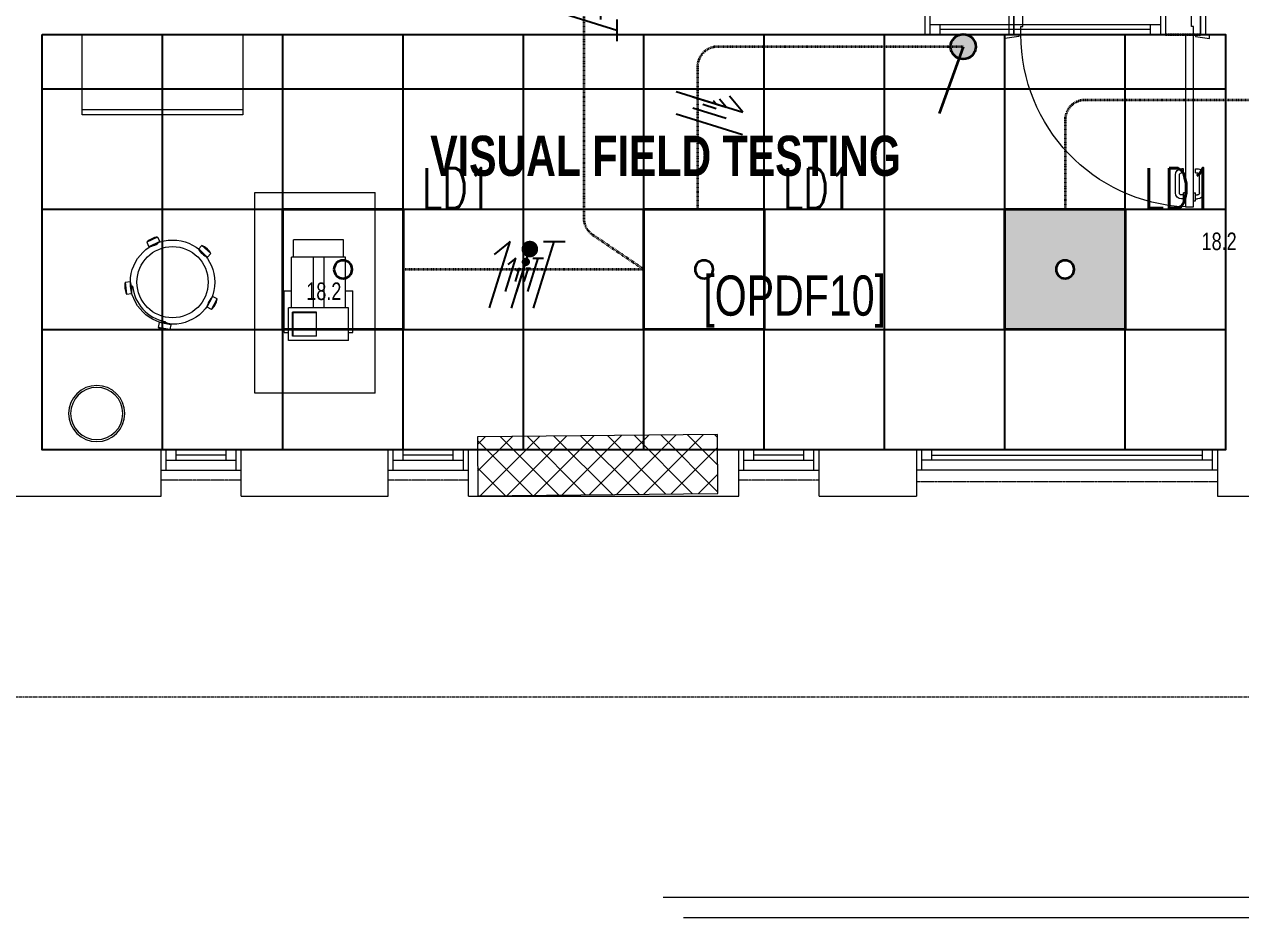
# Model space of a CAD drawing. Extents: x -12260 to 184725, y -29287 to 19916.
# Drawn here: x 10187 to 16251, y -15160 to -10709 of the extents above; entities that cross this region are included whole.
import ezdxf
from ezdxf.enums import TextEntityAlignment as Align

# ---------------------------------------------------------------- set-up
doc = ezdxf.new("R2010")
doc.units = 0
doc.header["$LTSCALE"] = 0.25
for name, pattern in [('01-First Floor-FUR$0$HIDDEN', [9.525, 6.35, -3.175]), ('01-First Floor-FUR$0$HIDDEN2', [4.7625, 3.175, -1.5875]), ('DASHDOT', [25.4, 12.7, -6.35, 0, -6.35])]:
    doc.linetypes.add(name, pattern=pattern)
for name, color, linetype, lineweight in [('01-First Floor-FUR$0$72_EGR_BASE_TEXT', 252, 'Continuous', 5), ('01-First Floor-FUR$0$72_EGR_EQP_TAG', 142, 'Continuous', 5), ('01-First Floor-FUR$0$Aluminum', 251, 'Continuous', 5), ('01-First Floor-FUR$0$C-HYDR-CTCH', 251, 'Continuous', 5), ('01-First Floor-FUR$0$Hatch', 252, 'Continuous', 5), ('01-First Floor-FUR$0$LOADING', 253, 'Continuous', 5), ('01-First Floor-FUR$0$Proj', 251, 'Continuous', 5), ('01-First Floor-FUR$0$TME-MEDICAL EQUIPMENT', 42, 'Continuous', 13), ('01-First Floor-FUR$0$Walls', 251, 'Continuous', 5), ('01-First Floor-FUR$0$Wooden Joinery', 251, 'Continuous', 5), ('E-LITE-CIRC-NUMB', 6, 'Continuous', 25), ('E-LITE-CLNG', 150, 'Continuous', 35), ('E-LITE-CLNG-CNDT', 6, 'DASHDOT', 35), ('E-LITE-CTRL', 6, 'Continuous', 25), ('E-LITE-IDEN', 6, 'Continuous', 25), ('E-LITE-SWCH @ 100', 3, 'Continuous', 35), ('E-POWR-WIRE', 6, 'Continuous', 25), ('E-POWR-WIRE @ 100', 6, 'Continuous', 25), ('E-POWR-WIRE @ 20', 6, 'Continuous', 25), ('E-POWR-WIRE @ 50', 6, 'Continuous', 25)]:
    doc.layers.add(name, color=color, linetype=linetype, lineweight=lineweight)
doc.layers.add('01-First Floor-FUR$0$FALSE CEILING', color=251, linetype='Continuous')
doc.styles.add('01-First Floor-FUR$0$X3G_ENTITY_257CFD', font='swisscl.ttf', dxfattribs={"height": 200})
doc.styles.add('01-First Floor-FUR$0$X3G_ENTITY_9EC9', font='swisscl.ttf', dxfattribs={"height": 0.2})
doc.styles.add('01-First Floor-FUR$0$X3G_ENTITY_9F38', font='swisscl.ttf', dxfattribs={"height": 0.2})
doc.styles.add('DC_SIMPLEX', font='SIMPLEX.shx', dxfattribs={"width": 0.7})

# ---------------------------------------------------------------- blocks, each defined once
blk = doc.blocks.new('*U37')
blk.add_hatch(color=256).paths.add_polyline_path([(0.625, 0.625, 1), (-0.625, 0.625, 1)])
blk.add_line((0, 0.625), (1.2, 3.947))
blk.add_circle((0, 0.625), 0.625)
at = {"layer": 'E-LITE-CTRL', "style": 'DC_SIMPLEX', "width": 0.7, "flags": 8}
blk.add_attdef('CONTROL', (-26.627, -10.116), '', height=2, rotation=360, dxfattribs=at)
at = {"layer": 'E-LITE-IDEN', "style": 'DC_SIMPLEX', "width": 0.7, "flags": 8}
blk.add_attdef('TYPE', text='', height=2, rotation=360, dxfattribs=at).set_placement((-31.991, -10.116), align=Align.RIGHT)
blk = doc.blocks.new('*U222')
h = blk.add_hatch(color=254)
h.dxf.hatch_style = 1
h.paths.add_polyline_path([(-300, 300), (-300, -300), (300, -300), (300, 300)])
edge = h.paths.add_edge_path(flags=16)
edge.add_arc((0, 0), 45, 0, 360)
blk.add_lwpolyline([(-300, 300), (-300, -300), (300, -300), (300, 300)], close=True)
blk.add_circle((0, 0), 45)
at = {"layer": 'E-LITE-CIRC-NUMB', "style": 'DC_SIMPLEX', "width": 0.7, "flags": 8}
blk.add_attdef('CIRCUIT', text='', height=200, rotation=0, dxfattribs=at).set_placement((-473.9, 300), align=Align.RIGHT)
at = {"layer": 'E-LITE-CTRL', "style": 'DC_SIMPLEX', "width": 0.7, "flags": 8}
blk.add_attdef('CONTROL', (1118.9, -935), '', height=200, rotation=360, dxfattribs=at)
at = {"layer": 'E-LITE-IDEN', "style": 'DC_SIMPLEX', "width": 0.7, "flags": 8}
blk.add_attdef('TYPE', (460.4, 457.6), '', height=200, rotation=360, dxfattribs=at)
blk = doc.blocks.new('*U24')
blk.add_lwpolyline([(-300, 300), (-300, -300), (300, -300), (300, 300)], close=True)
blk.add_circle((0, 0), 45)
at = {"layer": 'E-LITE-CIRC-NUMB', "style": 'DC_SIMPLEX', "width": 0.7, "flags": 8}
blk.add_attdef('CIRCUIT', text='', height=200, rotation=0, dxfattribs=at).set_placement((-473.9, 300), align=Align.RIGHT)
at = {"layer": 'E-LITE-CTRL', "style": 'DC_SIMPLEX', "width": 0.7, "flags": 8}
blk.add_attdef('CONTROL', (1118.9, -935), '', height=200, rotation=360, dxfattribs=at)
at = {"layer": 'E-LITE-IDEN', "style": 'DC_SIMPLEX', "width": 0.7, "flags": 8}
blk.add_attdef('TYPE', (460.4, 457.6), '', height=200, rotation=360, dxfattribs=at)
blk = doc.blocks.new('*U43')
for p, q in [((-1.658, 1.617), (1.663, 0.587)), ((-1.66, 0.515), (1.66, -0.515)), ((-1.663, -0.587), (1.658, -1.617)), ((1.659, -1.078), (1.657, -2.157))]:
    blk.add_line(p, q)
at = {"const_width": 0.414}
blk.add_lwpolyline([(1.278, -0.19, 1), (1.277, -0.604, 1)], format="xyb", close=True, dxfattribs=at)
blk = doc.blocks.new('*U775')
at = {"layer": 'E-POWR-WIRE @ 100', "xscale": 100, "yscale": 100, "zscale": 100}
blk.add_blockref('*U43', (12976, -10576.3), dxfattribs=at)
at = {"layer": 'E-POWR-WIRE @ 20', "xscale": 20, "yscale": 20, "zscale": 20}
blk.add_blockref('*U43', (12976, -10576.3), dxfattribs=at)
at = {"layer": 'E-POWR-WIRE @ 50', "xscale": 50, "yscale": 50, "zscale": 50}
blk.add_blockref('*U43', (12976, -10576.3), dxfattribs=at)
blk = doc.blocks.new('*U45')
for p, q in [((-1.66, 0.515), (1.66, -0.515)), ((1.66, -0.515), (1.001, 0.287)), ((-1.663, -0.587), (1.658, -1.617))]:
    blk.add_line(p, q)
blk = doc.blocks.new('*U809')
at = {"layer": 'E-POWR-WIRE @ 100', "xscale": 100, "yscale": 100, "zscale": 100}
blk.add_blockref('*U45', (13602.5, -11095.6), dxfattribs=at)
at = {"layer": 'E-POWR-WIRE @ 20', "xscale": 20, "yscale": 20, "zscale": 20}
blk.add_blockref('*U45', (13602.5, -11095.6), dxfattribs=at)
at = {"layer": 'E-POWR-WIRE @ 50', "xscale": 50, "yscale": 50, "zscale": 50}
blk.add_blockref('*U45', (13602.5, -11095.6), dxfattribs=at)
blk = doc.blocks.new('*U39')
for p, q in [((-1.617, -1.658), (-0.587, 1.663)), ((-0.587, 1.663), (-1.389, 1.004)), ((-0.515, -1.66), (0.515, 1.66)), ((0.587, -1.663), (1.617, 1.658)), ((1.078, 1.659), (2.157, 1.657))]:
    blk.add_line(p, q)
at = {"const_width": 0.414}
blk.add_lwpolyline([(0.19, 1.278, 1), (0.604, 1.277, 1)], format="xyb", close=True, dxfattribs=at)
blk = doc.blocks.new('*U842')
at = {"layer": 'E-POWR-WIRE @ 100', "xscale": 100, "yscale": 100, "zscale": 100}
blk.add_blockref('*U39', (12667.6, -11956.6, -0.1), dxfattribs=at)
at = {"layer": 'E-POWR-WIRE @ 20', "xscale": 20, "yscale": 20, "zscale": 20}
blk.add_blockref('*U39', (12667.6, -11956.6, -0.1), dxfattribs=at)
at = {"layer": 'E-POWR-WIRE @ 50', "xscale": 50, "yscale": 50, "zscale": 50}
blk.add_blockref('*U39', (12667.6, -11956.6, -0.1), dxfattribs=at)
blk = doc.blocks.new('01-First Floor-FUR$0$A$C72370EFE')
at = {"layer": '01-First Floor-FUR$0$Wooden Joinery'}
for p, q in [((-0.01, -0.04), (-0.02, -0.04)), ((-0.01, -0.06), (-0.02, -0.06)), ((-0.01, -0.03), (-0.01, -0.07)), ((0, -0.03), (-0.01, -0.03)), ((0.04, -0.03), (0.05, -0.03)), ((0.05, -0.03), (0.05, -0.07)), ((0.05, -0.04), (0.06, -0.04)), ((0.05, -0.06), (0.06, -0.06)), ((-0.05, -0.07), (-0.05, -0.16)), ((-0.03, -0.07), (-0.03, -0.16)), ((0, -0.07), (-0.01, -0.07)), ((0.04, -0.07), (0.05, -0.07)), ((0.07, -0.07), (0.07, -0.16)), ((0.09, -0.07), (0.09, -0.16)), ((-0.01, -0.17), (-0.02, -0.17)), ((-0.01, -0.17), (-0.01, -0.19)), ((0.05, -0.17), (0.06, -0.17)), ((0.05, -0.17), (0.05, -0.19)), ((-0.01, -0.19), (-0.02, -0.19)), ((0.05, -0.19), (0.06, -0.19))]:
    blk.add_line(p, q, dxfattribs=at)
for centre, radius, start, end in [((-0.02, -0.07), 0.03, 90, 180), ((-0.02, -0.07), 0.01, 90, 180), ((0.06, -0.07), 0.03, 0, 90), ((0.06, -0.07), 0.01, 0, 90), ((-0.02, -0.16), 0.03, 180, 270), ((-0.02, -0.16), 0.01, 180, 270), ((0.06, -0.16), 0.01, 270, 0), ((0.06, -0.16), 0.03, 270, 0)]:
    blk.add_arc(centre, radius, start, end, dxfattribs=at)
blk = doc.blocks.new('01-First Floor-FUR$0$A$C5DAD61B4')
at = {"layer": '01-First Floor-FUR$0$Wooden Joinery'}
for points in [[(80, 959.1), (80, 969.1), (10, 979.1), (10, 959.1)], [(940, 959.1), (940, 969.1), (1010, 979.1), (1010, 959.1)], [(70, 859.1), (70, 849.1), (0, 839.1), (0, 859.1)], [(120, 859.1), (120, 0), (80, 0), (80, 859.1)], [(950, 859.1), (950, 849.1), (1020, 839.1), (1020, 859.1)]]:
    blk.add_lwpolyline(points, close=True, dxfattribs=at)
for points in [[(45, 859.1), (45, 959.1), (20, 959.1), (20, 859.1), (45, 859.1)], [(45, 859.1), (80, 859.1), (80, 899.1), (90, 899.1), (90, 959.1), (45, 959.1), (45, 859.1)], [(975, 859.1), (940, 859.1), (940, 899.1), (930, 899.1), (930, 959.1), (975, 959.1), (975, 859.1)], [(975, 859.1), (975, 959.1), (1000, 959.1), (1000, 859.1), (975, 859.1)]]:
    blk.add_lwpolyline(points, dxfattribs=at)
blk.add_arc((80, 859.1), 860, 272.66603, 0, dxfattribs=at)
at = {"layer": '01-First Floor-FUR$0$Wooden Joinery', "xscale": 999.9999999998854, "yscale": 999.9999999998854, "zscale": 999.9999999998854, "rotation": 180}
blk.add_blockref('01-First Floor-FUR$0$A$C72370EFE', (120, 0), dxfattribs=at)
blk = doc.blocks.new('01-First Floor-FUR$0$WM00001-P')
at = {"layer": '01-First Floor-FUR$0$LOADING'}
for radius in [0.14, 0.13]:
    blk.add_circle((0, 0), radius, dxfattribs=at)
blk = doc.blocks.new('01-First Floor-FUR$0$ME14382-P')
at = {"layer": '01-First Floor-FUR$0$LOADING'}
for p, q in [((-0.2117, 0.45), (0.7883, 0.45)), ((-0.2117, -0.15), (-0.2117, 0.45)), ((0.7883, 0.45), (0.7883, -0.15)), ((0.0905, 0.3038), (0.2971, 0.3038)), ((0.0905, 0.3038), (0.0905, 0.2824)), ((0.2971, 0.3038), (0.2971, 0.2664)), ((0.0511, -0.0176), (0.0511, 0.2824)), ((0.0511, 0.2824), (0.2132, 0.2824)), ((0.0725, 0.1417), (0.0725, 0.2611)), ((0.0725, 0.2611), (0.1918, 0.2611)), ((0.0725, 0.2594), (0.1918, 0.2594)), ((0.0725, 0.258), (0.1918, 0.258)), ((0.1888, 0.1417), (0.1888, 0.2611)), ((0.1902, 0.1417), (0.1902, 0.2611)), ((0.1918, 0.1417), (0.1918, 0.2611)), ((0.2132, -0.0176), (0.2132, 0.2824)), ((0.2132, 0.2664), (0.4656, 0.2664)), ((0.4656, -0.0016), (0.4656, 0.2664)), ((0.4656, 0.2575), (0.5511, 0.2575)), ((0.5511, 0.0073), (0.5511, 0.2575)), ((0.0725, 0.1417), (0.1918, 0.1417)), ((0.4656, 0.1591), (0.2132, 0.1591)), ((0.4656, 0.1057), (0.2132, 0.1057)), ((0.4656, 0.0073), (0.5511, 0.0073)), ((0.0511, -0.0176), (0.2132, -0.0176)), ((0.0905, -0.0176), (0.0905, -0.0389)), ((0.0905, -0.0389), (0.2971, -0.0389)), ((0.2132, -0.0016), (0.4656, -0.0016)), ((0.2971, -0.0016), (0.2971, -0.0389)), ((-0.2117, -0.15), (0.7883, -0.15))]:
    blk.add_line(p, q, dxfattribs=at)
blk = doc.blocks.new('01-First Floor-FUR$0$HF10037B-P')
at = {"layer": '01-First Floor-FUR$0$LOADING'}
for p, q in [((0.2459, 0.134), (0.1859, 0.134)), ((0.1859, 0.134), (0.1859, 0.109)), ((0.2459, 0.134), (0.2459, 0.109)), ((0.2459, 0.109), (0.1859, 0.109)), ((0, 0), (-0.0142, -0.0583)), ((-0.0142, -0.0583), (0.01, -0.0642)), ((0, 0), (0.0243, -0.0059)), ((0.0243, -0.0059), (0.01, -0.0642)), ((0.4069, -0.0417), (0.4165, -0.0387)), ((0.4071, -0.0094), (0.431, -0.0018)), ((0.4071, -0.0094), (0.4255, -0.0665)), ((0.4255, -0.0665), (0.4493, -0.0589)), ((0.431, -0.0018), (0.4493, -0.0589)), ((0.0524, -0.2725), (0.0674, -0.2525)), ((0.0524, -0.2725), (0.1004, -0.3085)), ((0.0674, -0.2525), (0.1154, -0.2885)), ((0.1004, -0.3085), (0.1154, -0.2885)), ((0.3125, -0.2897), (0.362, -0.2558)), ((0.3266, -0.3103), (0.3125, -0.2897)), ((0.3266, -0.3103), (0.3761, -0.2764)), ((0.3267, -0.268), (0.3323, -0.2763)), ((0.3761, -0.2764), (0.362, -0.2558))]:
    blk.add_line(p, q, dxfattribs=at)
for radius in [0.21, 0.1775]:
    blk.add_circle((0.2161, -0.1014), radius, dxfattribs=at)
for centre, radius, start, end in [((0.2159, 0.0465), 0.0925, 71.07536, 108.92464), ((0.2159, 0.1965), 0.0925, 251.07536, 288.92464), ((0.0779, -0.0499), 0.0925, 147.34193, 185.19122), ((-0.0678, -0.0143), 0.0925, 327.34193, 5.19122), ((0.2161, -0.1014), 0.2, 303.60368, 17.3657), ((0.4996, -0.0113), 0.0925, 178.84116, 216.69044), ((0.3568, -0.057), 0.0925, 358.84116, 36.69044), ((0.1289, -0.2205), 0.0925, 214.18748, 252.03677), ((0.0389, -0.3404), 0.0925, 34.18748, 72.03677), ((0.3867, -0.3449), 0.0925, 105.51211, 143.3614), ((0.3019, -0.2212), 0.0925, 285.51211, 323.3614)]:
    blk.add_arc(centre, radius, start, end, dxfattribs=at)
blk = doc.blocks.new('01-First Floor-FUR$0$GF21027-P')
at = {"layer": '01-First Floor-FUR$0$LOADING'}
for p, q in [((0.4, 0.4), (-0.4, 0.4)), ((-0.4, 0.4), (-0.4, 0)), ((0.4, 0), (0.4, 0.4)), ((-0.4, 0.025), (0.4, 0.025)), ((-0.4, 0), (0.4, 0))]:
    blk.add_line(p, q, dxfattribs=at)
blk = doc.blocks.new('01-First Floor-FUR$0$A$C37be4daf')
at = {"layer": '01-First Floor-FUR$0$Aluminum'}
for p, q in [((1416, 598.2), (216, 598.2)), ((241, 498.2), (241, 598.2)), ((1391, 548.2), (241, 548.2)), ((291, 548.2), (291, 598.2)), ((291, 573.2), (1341, 573.2)), ((1341, 548.2), (1341, 598.2)), ((1391, 498.2), (1391, 598.2)), ((1416, 498.2), (216, 498.2))]:
    blk.add_line(p, q, dxfattribs=at)
at = {"layer": '01-First Floor-FUR$0$Walls'}
for p, q in [((216, 498.2), (216, 598.2)), ((1416, 498.2), (1416, 598.2))]:
    blk.add_line(p, q, dxfattribs=at)
blk = doc.blocks.new('01-First Floor-FUR')
at = {"layer": '01-First Floor-FUR$0$Hatch'}
h = blk.add_hatch(dxfattribs=at)
h.set_pattern_fill('ANSI37', color=256, scale=30)
h.set_pattern_definition([(45, (-1823.345, -13062.25), (-67.35192, 67.35192), []), (135, (-1823.345, -13062.25), (-67.35192, -67.35192), [])])
h.paths.add_polyline_path([(49129.3, 8855.6), (48525.4, 8847.5), (48529.3, 8559.1), (49133.2, 8567.2)])
h.paths.add_polyline_path([(41968.6, 8847.9), (41385, 8842.5), (41365.1, 8551.1), (41948.6, 8556.5)])
h.paths.add_polyline_path([(27591.6, 8840.5), (26992.5, 8836.4), (26986.8, 8543.4), (27585.9, 8547.5)])
h.paths.add_polyline_path([(34776.8, 8842.7), (34175.6, 8835.2), (34167.4, 8549.5), (34768.6, 8557)])
h.paths.add_polyline_path([(20372.4, 8849.8), (19765.9, 8827.9), (19780.4, 8535.4), (20386.9, 8557.2)])
h.paths.add_polyline_path([(13635.8, 8839.4), (12413.8, 8863.3), (12407.4, 8567.2), (13629.3, 8543.3)])
h.paths.add_polyline_path([(13649.8, 1639.3), (12434.8, 1623.6), (12421.4, 1331.2), (13636.4, 1346.9)])
h.paths.add_polyline_path([(13623.8, -5553.9), (12420.7, -5569.8), (12415, -5862.9), (13618.1, -5846.9)])
h.paths.add_polyline_path([(13642.3, -12752.6), (12445.6, -12764), (12448.4, -13058.5), (13645.1, -13047)])
h.paths.add_polyline_path([(6007.3, -12750.5), (5403.7, -12754.2), (5414.4, -13039.6), (6017.9, -13035.9)])
h.paths.add_polyline_path([(5991.8, -5552.5), (5395, -5550.9), (5394.9, -5852.1), (5991.7, -5853.6)])
h.paths.add_polyline_path([(6001.7, 1637.1), (5382.4, 1638.3), (5371.8, 1335.4), (5991.1, 1334.1)])
h.paths.add_polyline_path([(5978.4, 8816.5), (5377.7, 8830.9), (5374.1, 8541.3), (5974.8, 8526.8)])
h.paths.add_polyline_path([(-1220.7, 8814.6), (-1823.3, 8837.3), (-1821.5, 8549), (-1218.8, 8526.3)])
h.paths.add_polyline_path([(-1213, -5563.7), (-1815, -5570.7), (-1811.6, -5862.3), (-1209.6, -5855.3)])
h.paths.add_polyline_path([(-1195.5, -12758.3), (-1793.9, -12759.3), (-1789, -13060), (-1190.6, -13059)])
h.paths.add_polyline_path([(20391.2, -12745), (19785.5, -12758), (19791.3, -13059.2), (20396.9, -13046.2)])
h.paths.add_polyline_path([(20384.7, -5552.6), (19790.3, -5570.1), (19792.4, -5866.7), (20386.8, -5849.1)])
h.paths.add_polyline_path([(20376, 1655.5), (19777, 1647.8), (19781.1, 1347.6), (20380, 1355.3)])
h.paths.add_polyline_path([(27576.3, 1640.2), (26974.4, 1644.9), (26978.6, 1352.8), (27580.6, 1348.1)])
h.paths.add_polyline_path([(27580.1, -5542.5), (26976.2, -5560), (26989.7, -5860.1), (27589.8, -5839.1)])
h.paths.add_polyline_path([(27596.2, -12758.5), (26992.3, -12751.9), (26990, -13037.6), (27593.8, -13044.2)])
h.paths.add_polyline_path([(34794.7, -12748), (34197.4, -12762.6), (34206.4, -13062.3), (34803.7, -13047.7)])
h.paths.add_polyline_path([(34787.4, -5559.7), (34186.1, -5557.7), (34187.2, -5855), (34788.5, -5856.9)])
h.paths.add_polyline_path([(34750.9, 1644.2), (34170.1, 1648.9), (34189.8, 1359), (34770.6, 1354.3)])
h.paths.add_polyline_path([(41954.3, 1643.4), (41356.7, 1657.2), (41358.7, 1365.3), (41956.3, 1351.5)])
h.paths.add_polyline_path([(41955.3, -5555.1), (41386.9, -5562.7), (41388.7, -5856.9), (41957.1, -5849.3)])
h.paths.add_polyline_path([(41992.3, -12752.3), (41387.1, -12754.9), (41388.4, -13059.5), (41993.7, -13056.8)])
h.paths.add_polyline_path([(49166.6, -12752.8), (48578.6, -12736.7), (48565.4, -13043.9), (49153.3, -13060)])
h.paths.add_polyline_path([(49150.8, -5553.4), (48547.6, -5552.3), (48545.6, -5848.8), (49148.8, -5849.9)])
at = {"linetype": '01-First Floor-FUR$0$HIDDEN2', "ltscale": 10}
blk.add_line((15876, -10760), (16051, -10760), dxfattribs=at)
at = {"layer": '01-First Floor-FUR$0$Aluminum'}
for p, q in [((10868.4, -12830, 0), (11268.4, -12830, 0)), ((10893.4, -12930, 0), (10893.4, -12830, 0)), ((10943.4, -12880, 0), (10943.4, -12830, 0)), ((11193.4, -12855, 0), (10943.4, -12855, 0)), ((11193.4, -12880, 0), (11193.4, -12830, 0)), ((11243.4, -12930, 0), (11243.4, -12830, 0)), ((12000.8, -12830, 0), (12400.8, -12830, 0)), ((12025.8, -12930, 0), (12025.8, -12830, 0)), ((12075.8, -12880, 0), (12075.8, -12830, 0)), ((12325.8, -12855, 0), (12075.8, -12855, 0)), ((12325.8, -12880, 0), (12325.8, -12830, 0)), ((12375.8, -12930, 0), (12375.8, -12830, 0)), ((13749.1, -12830, 0), (14149.1, -12830, 0)), ((13774.1, -12930, 0), (13774.1, -12830, 0)), ((13824.1, -12880, 0), (13824.1, -12830, 0)), ((14074.1, -12855, 0), (13824.1, -12855, 0)), ((14074.1, -12880, 0), (14074.1, -12830, 0)), ((14124.1, -12930, 0), (14124.1, -12830, 0)), ((16136, -12830), (14636, -12830)), ((14661, -12930), (14661, -12830)), ((14711, -12880), (14711, -12830)), ((14711, -12855), (16061, -12855)), ((16061, -12880), (16061, -12830)), ((16111, -12930), (16111, -12830)), ((10893.4, -12880, 0), (11243.4, -12880, 0)), ((12025.8, -12880, 0), (12375.8, -12880, 0)), ((13774.1, -12880, 0), (14124.1, -12880, 0)), ((16111, -12880), (14661, -12880)), ((10868.4, -12930, 0), (11268.4, -12930, 0)), ((12000.8, -12930, 0), (12400.8, -12930, 0)), ((13749.1, -12930, 0), (14149.1, -12930, 0)), ((16136, -12930), (14636, -12930)), ((18172.8, -15060.5), (13372.8, -15060.5)), ((18072.8, -15160.5), (13472.8, -15160.5))]:
    blk.add_line(p, q, dxfattribs=at)
at = {"layer": '01-First Floor-FUR$0$C-HYDR-CTCH', "elevation": 0, "flags": 128}
blk.add_lwpolyline([(12448.4, -13058.5), (13645.1, -13047), (13642.3, -12752.6), (12445.6, -12764), (12448.4, -13058.5)], dxfattribs=at)
at = {"layer": '01-First Floor-FUR$0$FALSE CEILING', "linetype": 'Continuous'}
for p, q in [((10876, -12830), (10876, -10760)), ((11476, -12830), (11476, -10760)), ((12076, -12830), (12076, -10760)), ((12676, -12830), (12676, -10760)), ((13276, -12830), (13276, -10760)), ((13876, -12830), (13876, -10760)), ((14476, -12830), (14476, -10760)), ((15076, -12830), (15076, -10760)), ((15676, -12830), (15676, -10760)), ((10276, -11030), (16176, -11030)), ((10276, -11630), (16176, -11630)), ((10276, -12230), (16176, -12230))]:
    blk.add_line(p, q, dxfattribs=at)
at = {"layer": '01-First Floor-FUR$0$FALSE CEILING'}
blk.add_lwpolyline([(10276, -10760), (16176, -10760), (16176, -12830), (10276, -12830)], close=True, dxfattribs=at)
at = {"layer": '01-First Floor-FUR$0$Proj', "linetype": '01-First Floor-FUR$0$HIDDEN'}
for p, q in [((11268.4, -12980, 0), (10868.4, -12980, 0)), ((12400.8, -12980, 0), (12000.8, -12980, 0)), ((14149.1, -12980, 0), (13749.1, -12980, 0)), ((14636, -12987.3), (16136, -12987.3))]:
    blk.add_line(p, q, dxfattribs=at)
at = {"layer": '01-First Floor-FUR$0$Proj', "linetype": '01-First Floor-FUR$0$HIDDEN', "ltscale": 3}
blk.add_lwpolyline([(48606, 9840), (-2814, 9840), (-2814, -14060), (48606, -14060)], dxfattribs=at)
blk.add_lwpolyline([(48606, 9840), (-2814, 9840), (-2814, -14060), (48606, -14060)], dxfattribs=at)
at = {"layer": '01-First Floor-FUR$0$Walls'}
for p, q in [((15096, -10660), (15096, -10760)), ((16076, -10660), (16076, -10760)), ((10276, -10760), (15096, -10760)), ((10276, -10760), (10276, -11330)), ((10276, -10760), (10276, -12830)), ((16076, -10760), (16176, -10760)), ((16176, -10760), (16176, -12830)), ((10276, -12830), (10936, -12830)), ((10868.4, -13060, 0), (10868.4, -12830, 0)), ((11268.4, -12830, 0), (12000.8, -12830, 0)), ((11268.4, -13060, 0), (11268.4, -12830, 0)), ((11956, -12830), (12000.8, -12830, 0)), ((12000.8, -13060, 0), (12000.8, -12830, 0)), ((12400.8, -13060, 0), (12400.8, -12830, 0)), ((12446.2, -12830, 0), (12400.8, -12830, 0)), ((13749.1, -12830, 0), (13643, -12830, 0)), ((13749.1, -13060, 0), (13749.1, -12830, 0)), ((14149.1, -12830, 0), (14636, -12830)), ((14149.1, -13060, 0), (14149.1, -12830, 0)), ((14636, -12830), (14636, -13060)), ((16136, -12830), (16176, -12830)), ((16136, -12830), (16136, -13060)), ((10136, -13060, 0), (10868.4, -13060, 0)), ((11268.4, -13060, 0), (12000.8, -13060, 0)), ((12400.8, -13060, 0), (13749.1, -13060, 0)), ((14149.1, -13060, 0), (14636, -13060)), ((16136, -13060), (18255.8, -13060))]:
    blk.add_line(p, q, dxfattribs=at)
at = {"rotation": 180}
blk.add_blockref('01-First Floor-FUR$0$A$C37be4daf', (16092, -10161.8), dxfattribs=at)
at = {"layer": '01-First Floor-FUR$0$LOADING', "color": 1, "xscale": -1000, "yscale": 1000, "zscale": 1000, "rotation": 359.9999999790883}
blk.add_blockref('01-First Floor-FUR$0$GF21027-P', (10876, -11160, -0.1), dxfattribs=at)
at = {"layer": '01-First Floor-FUR$0$LOADING', "extrusion": (-2.79672e-08, 3.6788e-07, -1), "xscale": -1000.000000000001, "yscale": 1000.000000000001, "zscale": 999.999999999999, "rotation": 117.971696169471}
blk.add_blockref('01-First Floor-FUR$0$HF10037B-P', (-11116.9, -11850.4, 0.1), dxfattribs=at)
at = {"layer": '01-First Floor-FUR$0$LOADING', "extrusion": (-3.71182e-07, -7.42363e-07, -1), "xscale": 1000.000000000008, "yscale": 1000.000000000008, "zscale": 1000.000000000008, "rotation": 270.0000000024583}
blk.add_blockref('01-First Floor-FUR$0$WM00001-P', (-10547.9, -12648.4, 0.1), dxfattribs=at)
at = {"layer": '01-First Floor-FUR$0$TME-MEDICAL EQUIPMENT', "xscale": 1000, "yscale": 1000, "zscale": 1000, "rotation": 90.00000000000159}
blk.add_blockref('01-First Floor-FUR$0$ME14382-P', (11785.9, -12334.7, -0.1), dxfattribs=at)
at = {"layer": '01-First Floor-FUR$0$Wooden Joinery', "xscale": -1}
blk.add_blockref('01-First Floor-FUR$0$A$C5DAD61B4', (16096, -11619.1), dxfattribs=at)
at = {"layer": '01-First Floor-FUR$0$72_EGR_BASE_TEXT', "char_height": 200, "attachment_point": 2}
for s, insert, style in [('{\\fSwis721 LtCn BT|b1|i0|c0|p34;VISUAL FIELD TESTING}', (13383.9, -11264.2, 0), '01-First Floor-FUR$0$X3G_ENTITY_9EC9'), ('[OPDF10]', (14027.7, -11960.5, 0), '01-First Floor-FUR$0$X3G_ENTITY_9F38')]:
    blk.add_mtext(s, dxfattribs=dict(at, insert=insert, style=style))
at = {"layer": '01-First Floor-FUR$0$72_EGR_EQP_TAG', "char_height": 87.47, "attachment_point": 2, "style": '01-First Floor-FUR$0$X3G_ENTITY_257CFD'}
for insert in [(16144.1, -11746.4), (11680.2, -11995.3, -0.1)]:
    blk.add_mtext('18.2', dxfattribs=dict(at, insert=insert))

msp = doc.modelspace()

# ---------------------------------------------------------------- linework, layer by layer
at = {"layer": 'E-LITE-CLNG-CNDT', "color": 1, "elevation": -0.1}
msp.add_lwpolyline([(19576, -9830), (19576, -10986, -0.414214), (19476, -11086), (15475.9, -11086, 0.414214), (15375.9, -11186), (15375.9, -11630)], format="xyb", dxfattribs=at)
at = {"layer": 'E-LITE-CLNG-CNDT'}
for points in [[(12976, -10060), (12976, -11674.6, 0.249324), (13020.1, -11757.5), (13275.9, -11930)], [(14868, -10820.4), (13643.2, -10820.4, 0.414214), (13543.2, -10920.4), (13543.2, -11630)]]:
    msp.add_lwpolyline(points, format="xyb", dxfattribs=at)
at = {"layer": 'E-LITE-CLNG-CNDT', "elevation": -0.1}
msp.add_lwpolyline([(13275.9, -11930), (12075.9, -11930)], dxfattribs=at)

# ---------------------------------------------------------------- block references
at = {"layer": 'E-LITE-CLNG'}
ref = msp.add_blockref('*U24', (11775.9, -11930, -0.1), dxfattribs=dict(at, xscale=-1))
ref.add_attrib('TYPE', 'LD1', (12169.4, -11625.5, -0.1), dxfattribs={"layer": 'E-LITE-IDEN', "height": 200, "rotation": 0, "style": 'DC_SIMPLEX', "width": 0.7, "flags": 8})
ref = msp.add_blockref('*U24', (13575.9, -11930, -0.1), dxfattribs=dict(at, xscale=-1))
ref.add_attrib('TYPE', 'LD1', (13969.4, -11625.5, -0.1), dxfattribs={"layer": 'E-LITE-IDEN', "height": 200, "rotation": 0, "style": 'DC_SIMPLEX', "width": 0.7, "flags": 8})
ref = msp.add_blockref('*U222', (15375.9, -11930, -0.1), dxfattribs=dict(at, xscale=-1))
ref.add_attrib('TYPE', 'LD1', (15769.4, -11625.5, -0.1), dxfattribs={"layer": 'E-LITE-IDEN', "height": 200, "rotation": 0, "style": 'DC_SIMPLEX', "width": 0.7, "flags": 8})
at = {"layer": 'E-LITE-CLNG-CNDT'}
msp.add_blockref('01-First Floor-FUR', (0, 0), dxfattribs=at)
at = {"layer": 'E-LITE-SWCH @ 100', "xscale": 100, "yscale": 100, "zscale": 100, "rotation": 180}
msp.add_blockref('*U37', (14868, -10757.9), dxfattribs=at)
at = {"layer": 'E-POWR-WIRE'}
for name in ['*U775', '*U809', '*U842']:
    msp.add_blockref(name, (0, 0), dxfattribs=at)

doc.saveas('drawing.dxf')
